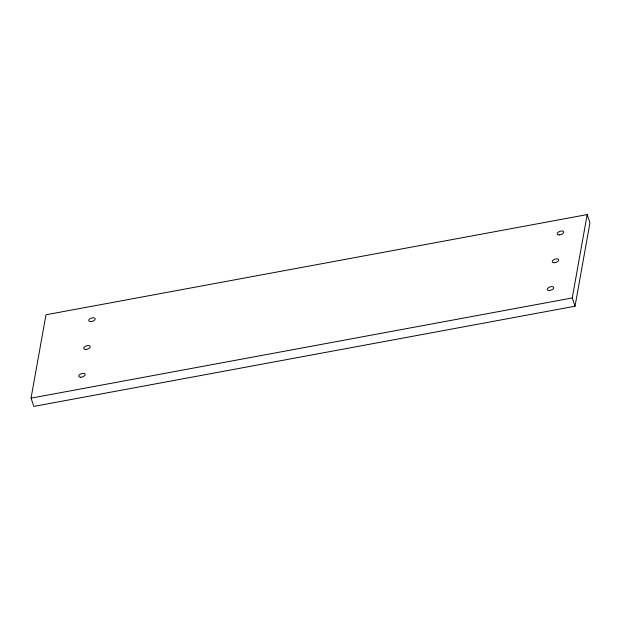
<?xml version="1.0" encoding="UTF-8"?>
<svg xmlns="http://www.w3.org/2000/svg" width="621" height="621" viewBox="0 0 621 621"><rect width="100%" height="100%" fill="white"/><g stroke="black" fill="none" stroke-linecap="round" stroke-linejoin="round"><path stroke-width="0.93" d="M31.05 398.139L45.977 314.777L587.179 214.587L589.95 222.861L575.023 306.223L33.821 406.413L31.05 398.139L572.252 297.948L587.179 214.587M572.252 297.948L575.023 306.223M559.304 234.909A3.377 1.716 -18.5 0 0 563.666 231.905A3.377 1.716 -18.5 0 0 558.411 232.075A3.377 1.716 -18.5 0 0 559.304 234.909M554.328 262.699A3.377 1.716 -18.5 0 0 558.69 259.694A3.377 1.716 -18.5 0 0 553.435 259.865A3.377 1.716 -18.5 0 0 554.328 262.699M549.352 290.481A3.377 1.716 -18.5 0 0 553.715 287.484A3.377 1.716 -18.5 0 0 548.459 287.655A3.377 1.716 -18.5 0 0 549.352 290.481M90.798 321.639A3.377 1.716 -18.5 0 0 95.16 318.643A3.377 1.716 -18.5 0 0 89.905 318.814A3.377 1.716 -18.5 0 0 90.798 321.639M85.822 349.429A3.377 1.716 -18.5 0 0 90.185 346.425A3.377 1.716 -18.5 0 0 84.93 346.596A3.377 1.716 -18.5 0 0 85.822 349.429M80.846 377.219A3.377 1.716 -18.5 0 0 85.209 374.215A3.377 1.716 -18.5 0 0 79.954 374.385A3.377 1.716 -18.5 0 0 80.846 377.219"/></g></svg>
